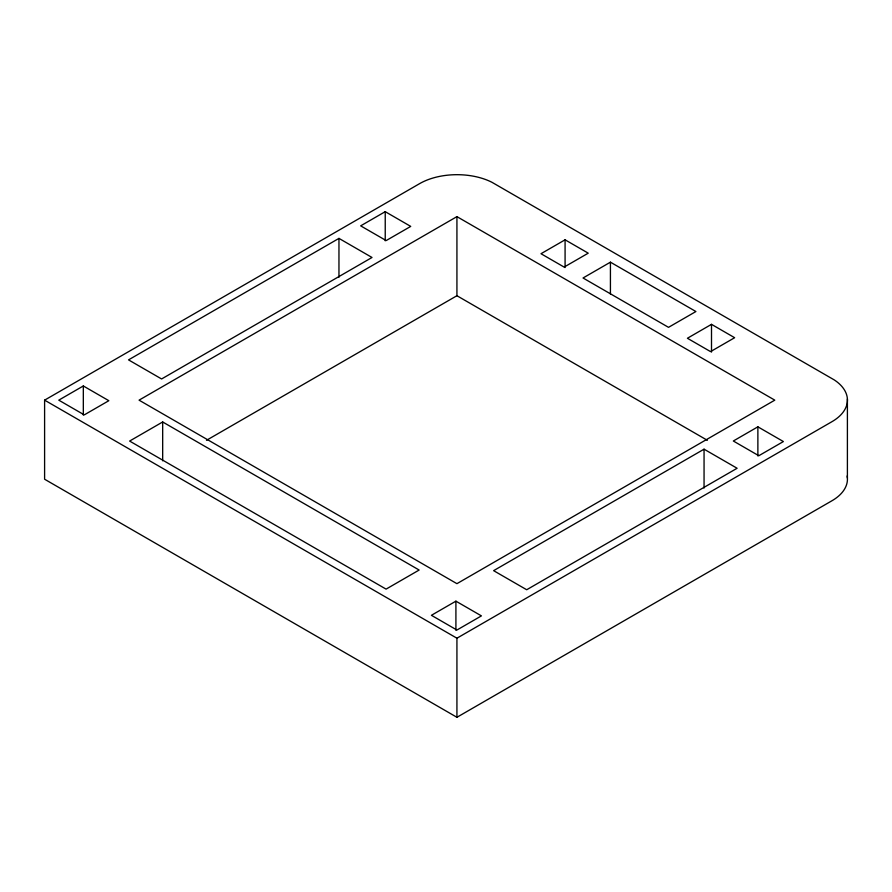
<?xml version="1.0" encoding="UTF-8"?>
<svg xmlns="http://www.w3.org/2000/svg" width="892" height="892" viewBox="0 0 892 892"><rect width="100%" height="100%" fill="white"/><g stroke="black" fill="none" stroke-linecap="round" stroke-linejoin="round"><path stroke-width="1.34" d="M44.6 400.151L419.608 183.64A52.907 30.551 0 0 1 491.971 182.303L834.254 379.914A52.907 30.551 0 0 1 831.935 421.693L456.927 638.204L44.6 400.151L44.6 479.227L456.927 717.291L831.935 500.769A52.907 30.551 0 0 0 847.144 475.971M83.324 385.968L58.772 400.151L84.272 414.88L108.835 400.698L83.324 385.968L83.324 415.103M338.96 238.387L128.526 359.877L161.597 378.966L372.02 257.476L338.96 238.387L338.96 277.234M385.233 211.672L360.669 225.854L386.169 240.572L410.733 226.401L385.233 211.672L385.233 240.807M456.927 216.633L139.063 400.151L456.927 583.669L774.791 400.151L456.927 216.633L456.927 295.72L206.487 440.302M162.679 421.972L129.619 441.061L386.08 589.121L419.14 570.033L162.679 421.972L162.679 460.818M565.082 239.814L540.998 253.718L564.134 267.087L588.229 253.172L565.082 239.814L565.082 267.555M610.429 262.17L583.034 277.992L668.521 327.342L695.916 311.531L610.429 262.17L610.429 294.081M711.504 324.342L687.409 338.258L710.556 351.615L734.64 337.711L711.504 324.342L711.504 352.095M704.056 449.178L493.622 570.657L526.693 589.746L737.115 468.267L704.056 449.178L704.056 488.024M455.912 601.163L431.416 615.302L456.927 630.031L481.424 615.881L455.912 601.163L455.912 630.298M757.877 426.822L733.324 441.005L758.824 455.723L783.388 441.551L757.877 426.822L757.877 455.957M456.927 295.72L707.367 440.302M847.4 398.98L847.4 478.056M456.927 638.204L456.927 717.291"/></g></svg>
